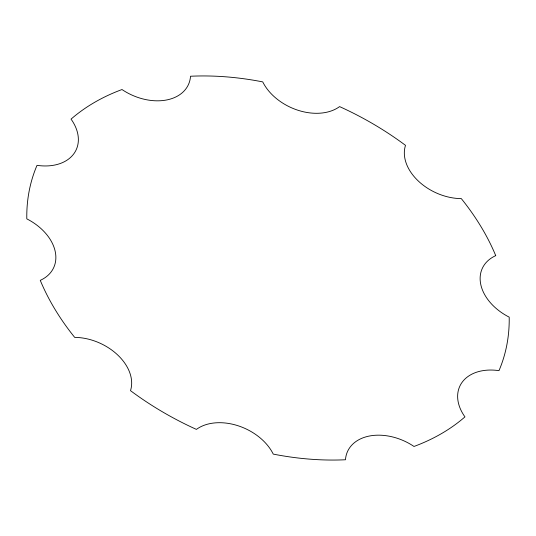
<?xml version="1.0" encoding="UTF-8"?>
<svg xmlns="http://www.w3.org/2000/svg" width="536" height="536" viewBox="0 0 536 536"><rect width="100%" height="100%" fill="white"/><g stroke="black" fill="none" stroke-linecap="round" stroke-linejoin="round"><path stroke-width="0.8" d="M495.733 255.645A47.396 33.105 24.7 0 0 509.2 317.138A252.791 176.552 24.7 0 1 498.983 370.657A47.396 33.105 24.7 0 0 464.953 416.881A252.791 176.552 24.7 0 1 414 446.461A47.396 33.105 24.7 0 0 345.479 459.761A252.791 176.552 24.7 0 1 273.253 454.099A47.396 33.105 24.7 0 0 196.41 429.396A252.791 176.552 24.7 0 1 130.496 390.65A47.396 33.105 24.7 0 0 74.685 337.379A252.791 176.552 24.7 0 1 40.26 280.355A47.396 33.105 24.7 0 0 26.8 218.862A252.791 176.552 24.7 0 1 37.018 165.343A47.396 33.105 24.7 0 0 71.047 119.119A252.791 176.552 24.7 0 1 122 89.539A47.396 33.105 24.7 0 0 190.521 76.239A252.791 176.552 24.7 0 1 262.747 81.901A47.396 33.105 24.7 0 0 339.59 106.604A252.791 176.552 24.7 0 1 405.504 145.35A47.396 33.105 24.7 0 0 461.315 198.621A252.791 176.552 24.7 0 1 495.733 255.645"/></g></svg>
